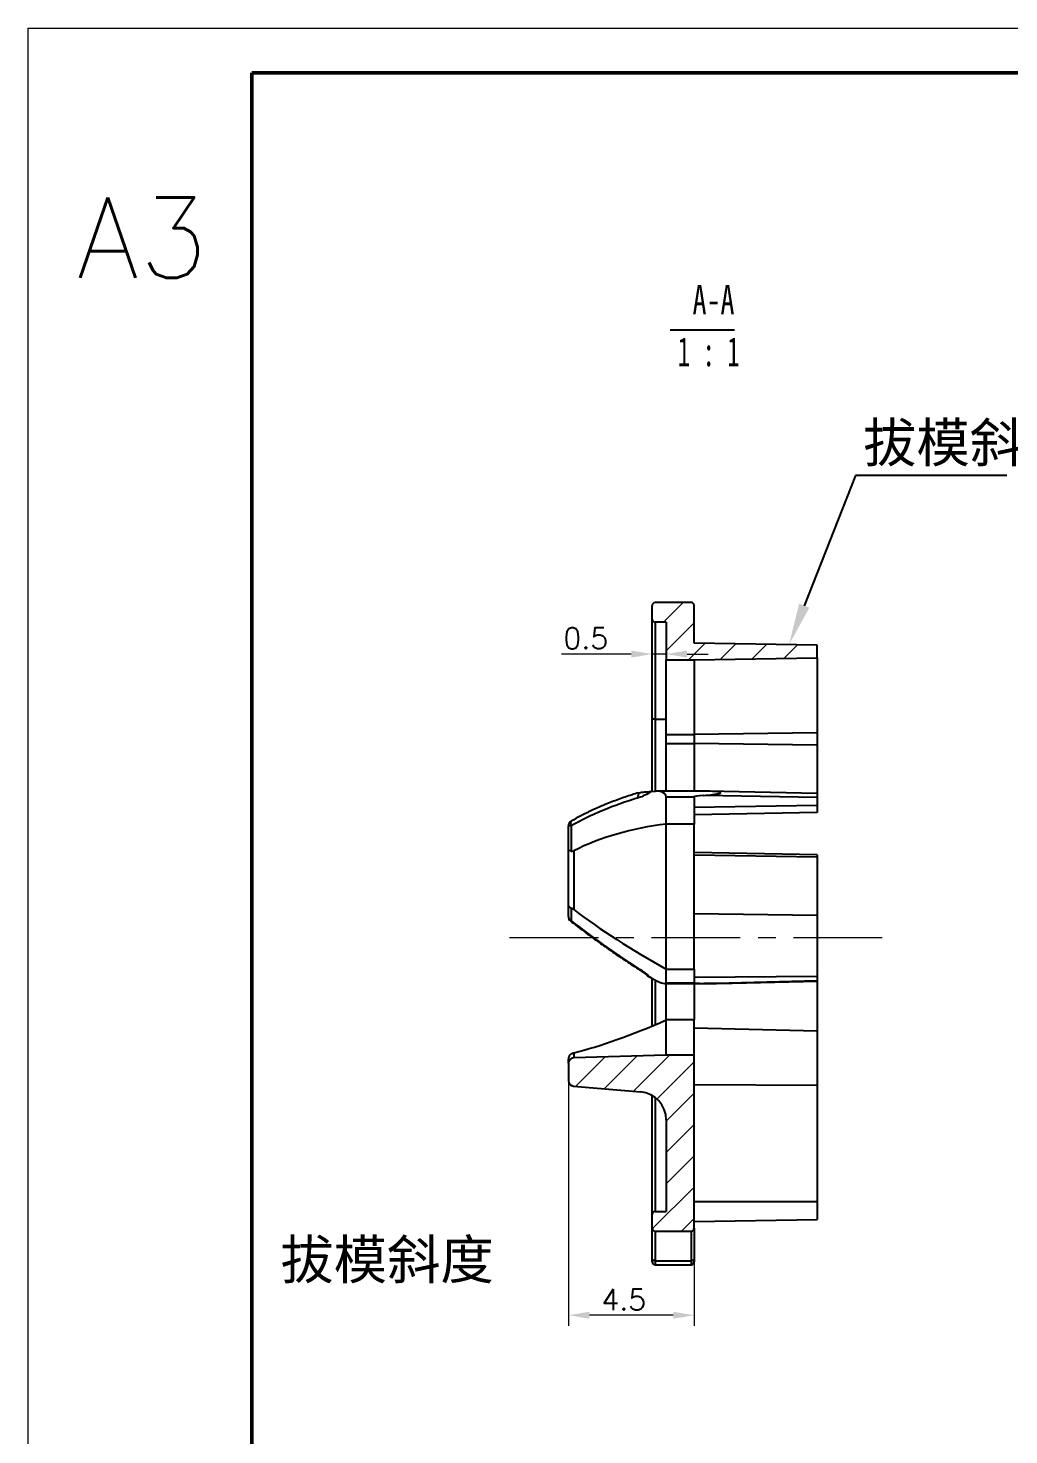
# Model space of a CAD drawing. Header units: millimetres. Extents: x 2517 to 6633, y 792 to 3241.
# Drawn here: x 3493.1 to 3528.2, y 1181.8 to 1232.2 of the extents above; entities that cross this region are included whole.
import ezdxf

# ---------------------------------------------------------------- set-up
doc = ezdxf.new("R2010")
doc.units = ezdxf.units.MM
doc.linetypes.add('CENTER', pattern=[50.8, 31.75, -6.35, 6.35, -6.35])
doc.layers.add('10', color=7, linetype='Continuous')
for name, color, linetype, lineweight in [('AM_5', 3, 'Continuous', 25), ('中心线', 1, 'CENTER', 9), ('填充', 3, 'Continuous', 9), ('实线', 7, 'Continuous', 25), ('尺寸标注', 2, 'Continuous', 9), ('引导线', 6, 'Continuous', 9), ('文本', 3, 'Continuous', 15), ('粗实线', 9, 'Continuous', 50)]:
    doc.layers.add(name, color=color, linetype=linetype, lineweight=lineweight)
doc.styles.add('SLDTEXTSTYLE4', font='TXT', dxfattribs={"width": 0.7})
doc.styles.add('SLDTEXTSTYLE5', font='TXT', dxfattribs={"width": 0.62})
doc.styles.add('st', font='txt.shx')
doc.styles.get("Standard").update_dxf_attribs({"font": 'simfang.ttf'})
doc.dimstyles.new('st0.3', dxfattribs={"dimscale": 0.3, "dimtxt": 2.5, "dimasz": 2.5, "dimexe": 1.25, "dimexo": 0, "dimtad": 1, "dimtoh": 1, "dimdec": 3, "dimdsep": 46, "dimtxsty": 'st', "dimcen": 0, "dimclrd": 256, "dimclre": 256, "dimclrt": 256, "dimadec": 4, "dimazin": 2, "dimtfac": 1, "dimtdec": 3, "dimtmove": 0, "dimatfit": 1, "dimfxl": 0, "dimlwd": -1, "dimlwe": -1, "dimarcsym": 0})
pattern_1 = [(45, (185.25485, 79.3109), (-0.561266, 0.561266), [])]

# ---------------------------------------------------------------- blocks, each defined once
blk = doc.blocks.new('SW_NOTE_0')
at = {"layer": '10', "color": 0}
blk.add_line((-1.23, -0.86), (6.45, -0.86), dxfattribs=at)
at = {"layer": '10', "color": 0, "char_height": 3.5, "attachment_point": 2}
for s, insert, style in [('A-A', (3.94, 4.51), 'SLDTEXTSTYLE4'), ('1 : 1', (3.37, -1.7), 'SLDTEXTSTYLE5')]:
    blk.add_mtext(s, dxfattribs=dict(at, insert=insert, style=style))
blk = doc.blocks.new('*D211')
at = {"layer": 'Defpoints', "color": 0, "ltscale": 0.1, "transparency": 16777216}
for p in [(3515.481, 1210.9), (3515.981, 1210.9), (3515.481, 1209.756)]:
    blk.add_point(p, dxfattribs=at)
at = {"layer": '尺寸标注', "ltscale": 0.1, "transparency": 16777216}
for p, q in [((3515.481, 1210.9), (3515.481, 1209.381)), ((3515.981, 1210.9), (3515.981, 1209.381)), ((3514.731, 1209.756), (3512.231, 1209.756)), ((3515.981, 1209.756), (3515.481, 1209.756)), ((3516.731, 1209.756), (3517.481, 1209.756))]:
    blk.add_line(p, q, dxfattribs=at)
for points in [[(3514.731, 1209.881), (3514.731, 1209.631), (3515.481, 1209.756)], [(3516.731, 1209.881), (3516.731, 1209.631), (3515.981, 1209.756)]]:
    blk.add_solid(points, dxfattribs=at)
at = {"layer": '尺寸标注', "ltscale": 0.1, "transparency": 16777216, "insert": (3513.106, 1210.318), "char_height": 0.75, "attachment_point": 5, "style": 'st'}
blk.add_mtext('0.5', dxfattribs=at)
blk = doc.blocks.new('*S513')
at = {"layer": 'AM_5', "color": 3, "ltscale": 0.1}
for p, q in [((3522.757, 1216.152), (3520.924, 1211.488)), ((3524.313, 1216.152), (3522.757, 1216.152)), ((3528.177, 1216.152), (3524.313, 1216.152))]:
    blk.add_line(p, q, dxfattribs=at)
at = {"layer": 'AM_5', "color": 3, "linetype": 'Continuous', "ltscale": 0.1}
blk.add_trace([(3520.74, 1211.56), (3521.108, 1211.416), (3520.375, 1210.092)], dxfattribs=at)
blk = doc.blocks.new('*D212')
at = {"layer": 'Defpoints', "color": 0, "ltscale": 0.1, "transparency": 16777216}
for p in [(3512.481, 1194.484), (3516.981, 1187.995), (3512.481, 1186.085)]:
    blk.add_point(p, dxfattribs=at)
at = {"layer": '尺寸标注', "ltscale": 0.1, "transparency": 16777216}
for p, q in [((3512.481, 1194.484), (3512.481, 1185.71)), ((3516.981, 1187.995), (3516.981, 1185.71)), ((3516.231, 1186.085), (3513.231, 1186.085))]:
    blk.add_line(p, q, dxfattribs=at)
for points in [[(3513.231, 1186.21), (3513.231, 1185.96), (3512.481, 1186.085)], [(3516.231, 1186.21), (3516.231, 1185.96), (3516.981, 1186.085)]]:
    blk.add_solid(points, dxfattribs=at)
at = {"layer": '尺寸标注', "ltscale": 0.1, "transparency": 16777216, "insert": (3514.464, 1186.647), "char_height": 0.75, "attachment_point": 5, "style": 'st'}
blk.add_mtext('4.5', dxfattribs=at)

msp = doc.modelspace()

# ---------------------------------------------------------------- hatches: boundary and pattern name
at = {"layer": '填充'}
h = msp.add_hatch(dxfattribs=at)
h.set_pattern_fill('ANSI31', color=256, scale=0.25, style=0)
h.set_pattern_definition(pattern_1)
edge = h.paths.add_edge_path(flags=0)
edge.add_line((3515.9813, 1210.9001), (3515.9813, 1209.5501))
edge.add_line((3515.9813, 1209.5501), (3516.9813, 1209.5501))
edge.add_line((3516.9813, 1209.5501), (3521.2813, 1209.6251))
edge.add_line((3521.2813, 1209.6251), (3521.2813, 1210.075))
edge.add_line((3521.2813, 1210.075), (3516.9813, 1210.1501))
edge.add_line((3516.9813, 1210.1501), (3516.9813, 1211.5001))
edge.add_arc((3516.8813, 1211.5001), 0.1, 0, 90)
edge.add_line((3516.8813, 1211.6001), (3515.5813, 1211.6001))
edge.add_arc((3515.5813, 1211.5001), 0.1, 90, 180)
edge.add_line((3515.4813, 1211.5001), (3515.4813, 1211.0001))
edge.add_arc((3515.5813, 1211.0001), 0.1, 180, 270)
edge.add_line((3515.5813, 1210.9001), (3515.9813, 1210.9001))
h = msp.add_hatch(dxfattribs=at)
h.set_pattern_fill('ANSI31', color=256, scale=0.25, style=0)
h.set_pattern_definition(pattern_1)
edge = h.paths.add_edge_path(flags=0)
edge.add_line((3512.6642, 1194.2844), (3515.0667, 1194.0785))
edge.add_arc((3514.9813, 1193.0821), 1, 0, 85.10091, ccw=False)
edge.add_line((3515.9813, 1193.0821), (3515.9813, 1189.8001))
edge.add_line((3515.9813, 1189.8001), (3515.5813, 1189.8001))
edge.add_arc((3515.5813, 1189.7001), 0.1, 90, 180)
edge.add_line((3515.4813, 1189.7001), (3515.4813, 1189.2001))
edge.add_arc((3515.5813, 1189.2001), 0.1, 180, 270)
edge.add_line((3515.5813, 1189.1001), (3516.8813, 1189.1001))
edge.add_arc((3516.8813, 1189.2001), 0.1, 270, 360)
edge.add_line((3516.9813, 1189.2001), (3516.9813, 1195.4001))
edge.add_line((3516.9813, 1195.4001), (3515.9813, 1195.4001))
edge.add_line((3515.9813, 1195.4001), (3512.6756, 1195.3056))
edge.add_arc((3512.6813, 1195.1057), 0.2, 91.63658, 180)
edge.add_line((3512.4813, 1195.1057), (3512.4813, 1194.4837))
edge.add_arc((3512.6813, 1194.4837), 0.2, 180, 265.10091)

# ---------------------------------------------------------------- linework, layer by layer
at = {"color": 7, "linetype": 'Continuous', "lineweight": 25}
for p, q in [((3515.4813, 1211.0001), (3515.4813, 1211.5001)), ((3516.8813, 1211.6001), (3515.5813, 1211.6001)), ((3516.9813, 1210.1501), (3516.9813, 1211.5001)), ((3515.4813, 1207.4525), (3515.4813, 1211.0001)), ((3515.9813, 1210.9001), (3515.5813, 1210.9001)), ((3515.5813, 1210.9001), (3515.5813, 1207.4261)), ((3515.9813, 1210.9001), (3515.9813, 1209.5501)), ((3521.3813, 1210.075), (3516.9813, 1210.1501)), ((3521.3813, 1209.6251), (3521.3813, 1210.075)), ((3515.9813, 1209.5501), (3516.9813, 1209.5501)), ((3515.9813, 1206.8766), (3515.9813, 1209.5501)), ((3516.9813, 1209.5501), (3521.3813, 1209.6251)), ((3516.9813, 1209.5501), (3516.9813, 1206.8766)), ((3521.3813, 1209.6251), (3521.3813, 1206.9315)), ((3515.4813, 1204.8397), (3515.4813, 1207.4525)), ((3515.5813, 1207.4261), (3515.9813, 1207.4261)), ((3515.9813, 1206.8766), (3516.9813, 1206.8766)), ((3515.9813, 1206.5571), (3515.9813, 1206.8766)), ((3521.3813, 1206.9315), (3516.9813, 1206.8766)), ((3516.9813, 1206.8766), (3516.9813, 1206.5571)), ((3521.3813, 1206.9315), (3521.3813, 1206.4921)), ((3515.9813, 1206.5571), (3516.9813, 1206.5571)), ((3515.9813, 1204.8725), (3515.9813, 1206.5571)), ((3521.3813, 1206.4921), (3516.9813, 1206.5571)), ((3521.3813, 1206.4921), (3521.3813, 1204.7701)), ((3515.4426, 1204.8373), (3515.5987, 1204.8468)), ((3517.0441, 1204.8479), (3515.6349, 1204.8479)), ((3515.979, 1204.8479), (3515.9813, 1204.8725)), ((3521.3813, 1204.6201), (3517.3281, 1204.6967)), ((3521.3813, 1204.7701), (3517.4808, 1204.8437)), ((3521.3813, 1204.7701), (3521.3813, 1204.6201)), ((3515.9813, 1204.6479), (3516.9813, 1204.6479)), ((3515.9813, 1203.6667), (3515.9813, 1204.6479)), ((3516.9813, 1204.6479), (3516.9813, 1204.2667)), ((3521.3813, 1204.3343), (3516.9813, 1204.2667)), ((3516.9813, 1204.2667), (3516.9813, 1203.6667)), ((3521.3813, 1204.6201), (3521.3813, 1204.3343)), ((3521.3813, 1204.3343), (3521.3813, 1204.0831)), ((3521.3813, 1204.0831), (3516.9813, 1204.0059)), ((3512.5813, 1203.6033), (3512.4813, 1203.6033)), ((3512.4813, 1202.7698), (3512.4813, 1203.6033)), ((3512.5813, 1203.6033), (3512.5813, 1202.6975)), ((3516.9813, 1203.6667), (3515.9813, 1203.6667)), ((3515.9813, 1198.4761), (3515.9813, 1203.6667)), ((3516.9813, 1198.4761), (3516.9813, 1203.6667)), ((3512.4813, 1200.7745), (3512.4813, 1202.7698)), ((3512.6756, 1202.7128), (3512.6756, 1200.6059)), ((3521.3813, 1202.5726), (3516.9813, 1202.6477)), ((3521.3813, 1202.4889), (3516.9813, 1202.5539)), ((3521.3813, 1202.5726), (3521.3813, 1202.4889)), ((3521.3813, 1202.4889), (3521.3813, 1200.4024)), ((3512.4813, 1200.3578), (3512.4813, 1200.7745)), ((3512.5813, 1200.6607), (3512.5813, 1200.2078)), ((3521.3813, 1200.4024), (3516.9813, 1200.4552)), ((3521.3813, 1200.4024), (3521.3813, 1198.2073)), ((3515.4426, 1198.1601), (3515.5987, 1198.0773)), ((3515.4813, 1196.4427), (3515.4813, 1198.1396)), ((3515.9813, 1198.4761), (3516.9813, 1198.4761)), ((3515.9813, 1197.9855), (3515.9813, 1198.4761)), ((3516.9813, 1198.4761), (3516.9813, 1198.1761)), ((3521.3813, 1198.2073), (3516.9813, 1198.1761)), ((3516.9813, 1198.1761), (3516.9813, 1197.9855)), ((3521.3813, 1198.2073), (3521.3813, 1198.0644)), ((3515.9349, 1197.9587), (3517.7865, 1197.9587)), ((3515.9813, 1197.9855), (3516.9813, 1197.9855)), ((3515.9813, 1196.6574), (3515.9813, 1197.9587)), ((3516.9813, 1197.9587), (3516.9813, 1196.6574)), ((3517.3281, 1197.9663), (3521.3813, 1198.0644)), ((3517.8456, 1197.9591), (3521.3813, 1198.0443)), ((3521.3813, 1198.0644), (3521.3813, 1198.0443)), ((3521.3813, 1198.0443), (3521.3813, 1196.2586)), ((3515.9813, 1195.4001), (3515.9813, 1196.6574)), ((3516.9813, 1196.6574), (3515.9813, 1196.6574)), ((3516.9813, 1195.4001), (3516.9813, 1196.6574)), ((3521.3813, 1196.2586), (3516.9813, 1196.3574)), ((3521.3813, 1196.2586), (3521.3813, 1194.3147)), ((3512.4813, 1195.1057), (3512.4813, 1195.2559)), ((3512.6756, 1195.4815), (3512.6756, 1195.3056)), ((3515.9813, 1195.4001), (3512.6756, 1195.3056)), ((3516.9813, 1195.4001), (3515.9813, 1195.4001)), ((3516.9813, 1189.2001), (3516.9813, 1195.4001)), ((3512.4813, 1195.1057), (3512.4813, 1194.4837)), ((3512.6642, 1194.2844), (3515.0667, 1194.0785)), ((3521.3813, 1194.3147), (3516.9813, 1194.3391)), ((3521.3813, 1194.3147), (3521.3813, 1190.1417)), ((3515.4813, 1189.7001), (3515.4813, 1193.9481)), ((3515.9813, 1193.0821), (3515.9813, 1189.8001)), ((3521.3813, 1190.1417), (3516.9813, 1190.1417)), ((3521.3813, 1190.1417), (3521.3813, 1189.5168)), ((3515.4813, 1189.2001), (3515.4813, 1189.7001)), ((3515.5813, 1189.8001), (3515.9813, 1189.8001)), ((3515.4813, 1188.1009), (3515.4813, 1189.2001)), ((3515.5813, 1189.1001), (3516.8813, 1189.1001)), ((3515.5813, 1189.1001), (3515.5813, 1188.0363)), ((3516.8813, 1188.0363), (3516.8813, 1189.1001)), ((3516.9813, 1189.4417), (3521.3813, 1189.5168)), ((3516.9813, 1189.2001), (3516.9813, 1188.1009)), ((3515.4813, 1187.9945), (3515.4813, 1188.1009)), ((3516.9813, 1188.1009), (3516.9813, 1187.9945)), ((3515.5813, 1188.0363), (3516.8813, 1188.0363)), ((3515.5813, 1187.8945), (3516.8813, 1187.8945))]:
    msp.add_line(p, q, dxfattribs=at)
at = {"color": 8, "linetype": 'Continuous', "lineweight": 25}
for p, q in [((3515.5813, 1207.4261), (3515.5813, 1204.8457)), ((3516.9813, 1206.5571), (3516.9813, 1204.8479)), ((3515.5813, 1198.0866), (3515.5813, 1196.4848)), ((3515.5813, 1193.8821), (3515.5813, 1189.8001)), ((3515.5813, 1188.0363), (3515.5813, 1187.8945)), ((3516.8813, 1187.8945), (3516.8813, 1188.0363))]:
    msp.add_line(p, q, dxfattribs=at)
at = {"color": 8, "linetype": 'Continuous', "lineweight": 25, "flags": 128}
for points in [[(3512.5823, 1203.7771), (3512.5812, 1203.7764), (3512.5648, 1203.7584), (3512.5564, 1203.7299), (3512.5564, 1203.6928), (3512.5649, 1203.6496), (3512.5813, 1203.6033)], [(3512.5813, 1200.2078), (3512.5649, 1200.1996), (3512.5578, 1200.2004)]]:
    msp.add_lwpolyline(points, dxfattribs=at)
at = {"color": 7, "linetype": 'Continuous', "lineweight": 25, "flags": 128}
for points in [[(3515.5813, 1188.0363), (3515.5618, 1188.0376), (3515.543, 1188.0413), (3515.5257, 1188.0472), (3515.5106, 1188.0553), (3515.4981, 1188.065), (3515.4889, 1188.0762), (3515.4832, 1188.0883), (3515.4813, 1188.1009)], [(3516.9813, 1188.1009), (3516.9794, 1188.0883), (3516.9737, 1188.0762), (3516.9644, 1188.065), (3516.952, 1188.0553), (3516.9368, 1188.0472), (3516.9196, 1188.0413), (3516.9008, 1188.0376), (3516.8813, 1188.0363)]]:
    msp.add_lwpolyline(points, dxfattribs=at)
at = {"color": 7, "linetype": 'Continuous', "lineweight": 25}
for centre, radius, start, end in [((3515.5813, 1211.5001), 0.1, 90, 180), ((3516.8813, 1211.5001), 0.1, 0, 90), ((3515.5813, 1211.0001), 0.1, 180, 270), ((3515.1596, 1204.6763), 0.1882, 141.23131, 200.8973), ((3512.6813, 1203.6033), 0.2, 119.64275, 180), ((3512.6813, 1200.3578), 0.2, 180, 231.88464), ((3512.652, 1200.3632), 0.1708, 181.82801, 245.55212), ((3512.6813, 1195.1057), 0.2, 91.63658, 180), ((3512.6813, 1194.4837), 0.2, 180, 265.10091), ((3514.9813, 1193.0821), 1, 0, 85.10091), ((3515.5813, 1189.7001), 0.1, 90, 180), ((3515.5813, 1189.2001), 0.1, 180, 270), ((3516.8813, 1189.2001), 0.1, 270, 0), ((3515.5813, 1187.9945), 0.1, 180, 270), ((3516.8813, 1187.9945), 0.1, 270, 0)]:
    msp.add_arc(centre, radius, start, end, dxfattribs=at)
at = {"color": 8, "linetype": 'Continuous', "lineweight": 25}
msp.add_arc((3515.0359, 1198.4663), 0.0641, 144.44178, 162.25117, dxfattribs=at)
at = {"color": 7, "linetype": 'Continuous', "lineweight": 25}
for centre, major_axis, ratio, start_param, end_param in [((3515.6349, 1204.6479), (0.3464, 0), 0.5773503, 0, 1.6755161), ((3528.4393, 1204.6479), (11.458, 0), 0.0174551, 2.8949334, 3.1415927), ((3528.4393, 1204.6479), (11.458, -0.1989), 0.001824, 2.8949651, 3.0369046), ((3519.5696, 1199.6001), (9.8994, 0), 0.5709522, 2.0524508, 2.3545404), ((3517.4435, 1199.6001), (7.2023, 0), 0.5766429, 1.7752422, 2.2942907), ((3519.5696, 1198.7152), (9.8284, -5.252), 0.225284, 4.0484526, 4.3505422), ((3517.4435, 1199.7783), (7.1495, -3.8256), 0.2274642, 4.1100133, 4.6290618), ((3515.6349, 1198.1587), (0.3439, -0.184), 0.2277351, 4.7289512, 6.4044672), ((3528.4393, 1198.1587), (11.458, 0.1732), 0.0087255, 3.1414607, 3.38812), ((3517.4435, 1199.4219), (7.1495, 3.8256), 0.2274642, 3.8677759, 4.3868244)]:
    msp.add_ellipse(centre, major_axis=major_axis, ratio=ratio, start_param=start_param, end_param=end_param, dxfattribs=at)
for points, knots in [([(3515.5813, 1207.4261), (3515.5712, 1207.4261), (3515.561, 1207.4265), (3515.5515, 1207.4273), (3515.5421, 1207.4281), (3515.5331, 1207.4293), (3515.5252, 1207.4307), (3515.5169, 1207.4322), (3515.5095, 1207.4341), (3515.5035, 1207.4361), (3515.4967, 1207.4383), (3515.4913, 1207.4408), (3515.4876, 1207.4434), (3515.4836, 1207.4462), (3515.4815, 1207.4492), (3515.4813, 1207.4521), (3515.4813, 1207.4522), (3515.4813, 1207.4524), (3515.4813, 1207.4525)], [0, 0, 0, 0, 0.00003020971, 0.00003020971, 0.00003020971, 0.00006030845, 0.00006030845, 0.00006030845, 0.00009198651, 0.00009198651, 0.00009198651, 0.00012784195, 0.00012784195, 0.00012784195, 0.00016695095, 0.00016695095, 0.00016695095, 0.00016908579, 0.00016908579, 0.00016908579, 0.00016908579]), ([(3514.988, 1204.7888), (3514.9116, 1204.7655), (3514.6708, 1204.6919), (3514.2747, 1204.5555), (3513.8081, 1204.3752), (3513.3654, 1204.1819), (3512.958, 1203.9847), (3512.7019, 1203.8432), (3512.5824, 1203.7771)], [0, 0, 0, 0, 0.0924372, 0.2915015, 0.4835154, 0.668094, 0.8450001, 1, 1, 1, 1]), ([(3514.988, 1204.789), (3514.9884, 1204.7892), (3514.9928, 1204.791), (3515.0034, 1204.7927), (3515.0129, 1204.7941)], [0, 0, 0, 0, 0.10529, 1, 1, 1, 1]), ([(3515.0129, 1204.7941), (3515.0681, 1204.803), (3515.1349, 1204.8107), (3515.2777, 1204.8253), (3515.3556, 1204.832), (3515.4426, 1204.8373)], [0, 0, 0, 0, 0.5, 0.5, 1, 1, 1, 1]), ([(3517.3281, 1204.6967), (3517.4326, 1204.704), (3517.5371, 1204.7126), (3517.693, 1204.7315), (3517.7448, 1204.7386), (3517.8216, 1204.7531), (3517.8472, 1204.7585), (3517.8844, 1204.769), (3517.8966, 1204.7729), (3517.9192, 1204.783), (3517.9325, 1204.7908), (3517.9258, 1204.8076), (3517.9125, 1204.8115), (3517.8893, 1204.818), (3517.8771, 1204.8203), (3517.8402, 1204.8262), (3517.8151, 1204.8288), (3517.7392, 1204.8353), (3517.6879, 1204.8377), (3517.5342, 1204.8434), (3517.4312, 1204.8448), (3517.3281, 1204.8459)], [0, 0, 0, 0, 0.25, 0.25, 0.375, 0.375, 0.4375, 0.4375, 0.46875, 0.46875, 0.5, 0.5, 0.53125, 0.53125, 0.5625, 0.5625, 0.625, 0.625, 0.75, 0.75, 1, 1, 1, 1]), ([(3512.6756, 1200.6059), (3512.6596, 1200.6179), (3512.6426, 1200.6295), (3512.6253, 1200.6395), (3512.6107, 1200.6478), (3512.5956, 1200.6552), (3512.5813, 1200.6607)], [0, 0, 0, 0, 0.00006050247, 0.00006050247, 0.00006050247, 0.00011136818, 0.00011136818, 0.00011136818, 0.00011136818]), ([(3512.5578, 1200.2004), (3512.6249, 1200.1482), (3512.8223, 1199.9942), (3513.161, 1199.7391), (3513.5813, 1199.4328), (3514.0247, 1199.121), (3514.4909, 1198.8029), (3514.8115, 1198.5929), (3514.9749, 1198.4859)], [0, 0, 0, 0, 0.0867381, 0.2555411, 0.4306804, 0.6132447, 0.8030118, 1, 1, 1, 1]), ([(3514.9758, 1198.4875), (3514.9856, 1198.4813), (3515.0452, 1198.4432), (3515.1498, 1198.3702), (3515.24, 1198.3002), (3515.2839, 1198.266)], [0, 0, 0, 0, 0.0911207, 0.5572189, 1, 1, 1, 1]), ([(3515.4426, 1198.1601), (3515.3905, 1198.1895), (3515.3343, 1198.2212), (3515.2869, 1198.2626), (3515.2835, 1198.2655)], [0, 0, 0, 0, 0.928693, 1, 1, 1, 1]), ([(3517.8456, 1197.9601), (3517.8191, 1197.9595), (3517.7221, 1197.9575), (3517.5475, 1197.9623), (3517.4013, 1197.965), (3517.3281, 1197.9663)], [0, 0, 0, 0, 0.1583409, 0.5782713, 1, 1, 1, 1])]:
    msp.add_open_spline(points, degree=3, knots=knots, dxfattribs=at)
for points in [[(3515.4426, 1204.8373), (3515.2999, 1204.7345), (3515.1471, 1204.6579), (3514.9838, 1204.6091)], [(3512.5813, 1202.6975), (3512.518, 1202.713), (3512.4813, 1202.7418), (3512.4813, 1202.7698)], [(3512.5813, 1202.6975), (3512.6132, 1202.6897), (3512.6459, 1202.6977), (3512.6756, 1202.7128)], [(3512.5813, 1200.6607), (3512.518, 1200.6846), (3512.4813, 1200.7296), (3512.4813, 1200.7745)], [(3514.9838, 1198.5036), (3515.1471, 1198.3976), (3515.2999, 1198.2829), (3515.4426, 1198.1601)], [(3512.5813, 1195.442), (3512.518, 1195.4026), (3512.4813, 1195.3288), (3512.4813, 1195.2559)], [(3512.5813, 1195.442), (3512.6132, 1195.4619), (3512.6459, 1195.4742), (3512.6756, 1195.4815)]]:
    msp.add_open_spline(points, degree=3, dxfattribs=at)
at = {"layer": '中心线', "ltscale": 0.1}
msp.add_line((3523.7138, 1199.6001), (3510.0738, 1199.6001), dxfattribs=at)
at = {"layer": '引导线'}
for p, q in [((3493.148, 1232.1654), (3627.548, 1232.1654)), ((3493.148, 1137.1254), (3493.148, 1232.1654))]:
    msp.add_line(p, q, dxfattribs=at)
at = {"layer": '粗实线'}
for p, q in [((3501.148, 1138.7254), (3501.148, 1230.5654)), ((3501.148, 1230.5654), (3625.948, 1230.5654))]:
    msp.add_line(p, q, dxfattribs=at)

# ---------------------------------------------------------------- block references
at = {"layer": '10', "xscale": 0.3, "yscale": 0.3, "zscale": 0.3}
msp.add_blockref('SW_NOTE_0', (3516.4925, 1221.6174), dxfattribs=at)
at = {"layer": 'AM_5', "ltscale": 0.1}
msp.add_blockref('*S513', (0, 0), dxfattribs=at)

# ---------------------------------------------------------------- texts
at = {"layer": '实线', "ltscale": 0.2, "insert": (3494.8894, 1226.1032), "char_height": 2.88, "width": 8, "attachment_point": 1, "style": 'st'}
msp.add_mtext('A3', dxfattribs=at)
at = {"layer": '文本', "char_height": 1.4, "width": 25.27192, "attachment_point": 8}
for insert in [(3526.8442, 1216.4727), (3505.9914, 1187.2257)]:
    msp.add_mtext('拔模斜度', dxfattribs=dict(at, insert=insert))

# ---------------------------------------------------------------- dimensions: what is measured, and where the dimension line sits
at = {"layer": '尺寸标注', "ltscale": 0.1}
for base, p1, p2, picture, middle in [((3515.4813, 1209.756), (3515.9813, 1210.9001), (3515.4813, 1210.9001), '*D211', (3513.1063, 1209.756)), ((3512.4813, 1186.0846), (3516.9813, 1187.9945), (3512.4813, 1194.4837), '*D212', (3514.464, 1186.0846))]:
    dim = msp.add_linear_dim(base=base, p1=p1, p2=p2, dimstyle='st0.3', dxfattribs=at)
    dim.commit()
    dim.dimension.update_dxf_attribs({"geometry": picture, "text_midpoint": middle, "dimtype": 160})

doc.saveas('drawing.dxf')
